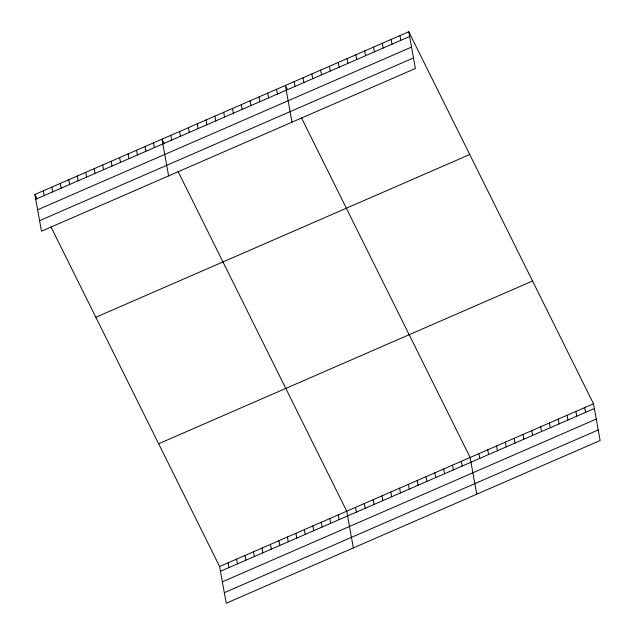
<?xml version="1.0" encoding="UTF-8"?>
<svg xmlns="http://www.w3.org/2000/svg" width="635" height="635" viewBox="0 0 635 635"><rect width="100%" height="100%" fill="white"/><g stroke="black" fill="none" stroke-linecap="round" stroke-linejoin="round"><path stroke-width="0.95" d="M408.781 31.75L415.385 68.477L41.489 231.227L34.877 194.493L408.781 31.75L593.511 403.773L600.123 440.507L226.219 603.25L219.615 566.523L50.967 226.893M35.735 199.247L409.639 36.505M37.632 209.796L411.536 47.053M39.592 220.67L413.488 57.928M95.845 317.262L469.741 154.519M158.647 443.754L532.551 281.011M219.615 566.523L593.511 403.773M220.464 571.278L594.368 408.527M222.369 581.827L596.265 419.084M224.322 592.701L598.218 429.951M287.512 89.718L285.393 85.455L292.005 122.182M301.482 117.856L470.122 457.478L476.734 494.213M164.124 143.423L162.004 139.16L168.616 175.887M178.094 171.561L346.742 511.191L353.346 547.918M34.877 194.493L36.997 198.755M584.7 407.614L585.557 412.369M575.881 411.448L576.739 416.203M567.071 415.282L567.928 420.037M558.26 419.124L559.11 423.878M549.442 422.958L550.299 427.712M540.631 426.791L541.488 431.546M531.82 430.625L532.67 435.38M523.002 434.467L523.859 439.222M514.191 438.301L515.048 443.055M505.381 442.135L506.23 446.889M496.562 445.976L497.419 450.731M487.751 449.81L488.609 454.565M478.941 453.644L479.79 458.399M399.963 35.584L400.82 40.338M391.152 39.426L392.009 44.172M461.312 461.32L462.169 466.074M382.341 43.259L383.191 48.014M452.501 465.153L453.35 469.908M373.523 47.093L374.38 51.848M443.682 468.987L444.54 473.742M364.712 50.927L365.57 55.682M434.872 472.829L435.729 477.583M355.902 54.769L356.751 59.523M426.061 476.663L426.911 481.417M347.083 58.603L347.94 63.357M417.243 480.497L418.1 485.251M338.272 62.436L339.13 67.191M408.432 484.338L409.289 489.085M329.462 66.278L330.311 71.033M399.621 488.172L400.471 492.927M320.643 70.112L321.5 74.866M390.803 492.006L391.66 496.76M311.833 73.946L312.69 78.7M381.992 495.84L382.849 500.594M303.022 77.78L303.871 82.534M373.182 499.681L374.031 504.436M294.203 81.621L295.061 86.376M364.363 503.515L365.22 508.27M355.552 507.349L356.41 512.104M276.582 89.289L277.431 94.043M267.764 93.131L268.621 97.885M338.264 514.874L339.122 519.628M258.953 96.964L259.81 101.719M329.787 518.565L330.644 523.319M250.142 100.798L250.992 105.553M321.31 522.256L322.167 527.01M241.324 104.632L242.181 109.387M312.841 525.947L313.69 530.693M232.513 108.474L233.37 113.228M304.363 529.63L305.221 534.384M223.703 112.308L224.552 117.062M295.886 533.321L296.743 538.075M214.884 116.141L215.741 120.896M287.409 537.012L288.266 541.766M206.073 119.983L206.931 124.738M278.94 540.695L279.789 545.449M197.263 123.817L198.112 128.572M270.462 544.385L271.32 549.14M188.444 127.651L189.301 132.405M261.985 548.076L262.842 552.831M179.634 131.493L180.491 136.239M253.516 551.767L254.365 556.522M170.823 135.326L171.672 140.081M245.039 555.45L245.896 560.205M236.561 559.141L237.419 563.896M153.527 142.851L154.384 147.606M228.084 562.832L228.941 567.587M145.058 146.542L145.907 151.289M136.581 150.225L137.438 154.98M128.103 153.916L128.961 158.671M119.634 157.607L120.483 162.362M111.157 161.298L112.014 166.045M102.68 164.981L103.537 169.736M94.202 168.672L95.059 173.426M85.733 172.363L86.582 177.117M77.256 176.046L78.113 180.8M68.778 179.737L69.636 184.491M60.301 183.428L61.158 188.182M51.832 187.119L52.689 191.873M43.355 190.802L44.212 195.556"/></g></svg>
